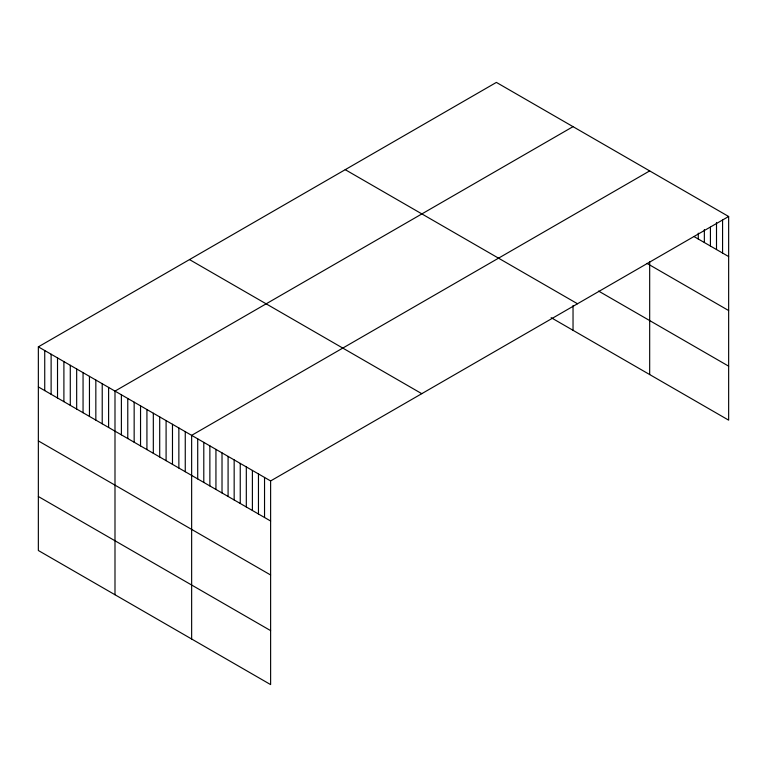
<?xml version="1.0" encoding="UTF-8"?>
<svg xmlns="http://www.w3.org/2000/svg" width="767" height="767" viewBox="0 0 767 767"><rect width="100%" height="100%" fill="white"/><g stroke="black" fill="none" stroke-linecap="round" stroke-linejoin="round"><path stroke-width="1.15" d="M728.65 216.495L270.617 480.947L270.617 684.595L38.35 550.505L38.35 346.847L496.383 82.405L728.65 216.495L728.65 420.153L551.137 317.663M573.035 126.651L114.992 391.103L114.992 594.751M649.678 170.907L191.645 435.349L191.645 639.007M694.231 236.687L728.65 256.562M646.945 263.378L728.65 310.549M598.586 291.077L728.65 366.166M345.236 169.67L577.493 303.761M189.507 259.582L421.764 393.672M38.35 346.847L270.617 480.947M38.35 386.913L270.617 521.014M38.35 440.9L270.617 574.991M38.35 496.517L270.617 630.618M722.572 220.062L722.572 253.052M716.503 222.449L716.503 249.553M710.424 227.185L710.424 246.044M704.355 229.573L704.355 242.535M698.277 233.139L698.277 239.026M649.678 261.585L649.678 374.555M573.035 305.563L573.035 330.309M264.538 477.438L264.538 517.504M258.46 473.929L258.46 513.995M252.391 470.42L252.391 510.486M246.312 466.911L246.312 506.977M240.244 463.412L240.244 503.478M234.165 459.903L234.165 499.969M228.087 456.394L228.087 496.46M222.018 452.885L222.018 492.951M215.939 449.376L215.939 489.442M209.87 445.876L209.87 485.942M203.792 442.367L203.792 482.433M197.713 438.858L197.713 478.924M185.259 431.668L185.259 471.734M178.864 427.976L178.864 468.043M172.479 424.285L172.479 464.351M166.094 420.604L166.094 460.67M159.709 416.912L159.709 456.979M153.323 413.221L153.323 453.287M146.928 409.54L146.928 449.606M140.543 405.848L140.543 445.915M134.158 402.167L134.158 442.233M127.773 398.476L127.773 438.542M121.387 394.784L121.387 434.851M108.607 387.412L108.607 427.478M102.222 383.721L102.222 423.787M95.837 380.039L95.837 420.105M89.451 376.348L89.451 416.414M83.057 372.666L83.057 412.732M76.671 368.975L76.671 409.041M70.286 365.284L70.286 405.35M63.901 361.602L63.901 401.668M57.515 357.911L57.515 397.977M51.121 354.22L51.121 394.286M44.735 350.538L44.735 390.604"/></g></svg>
